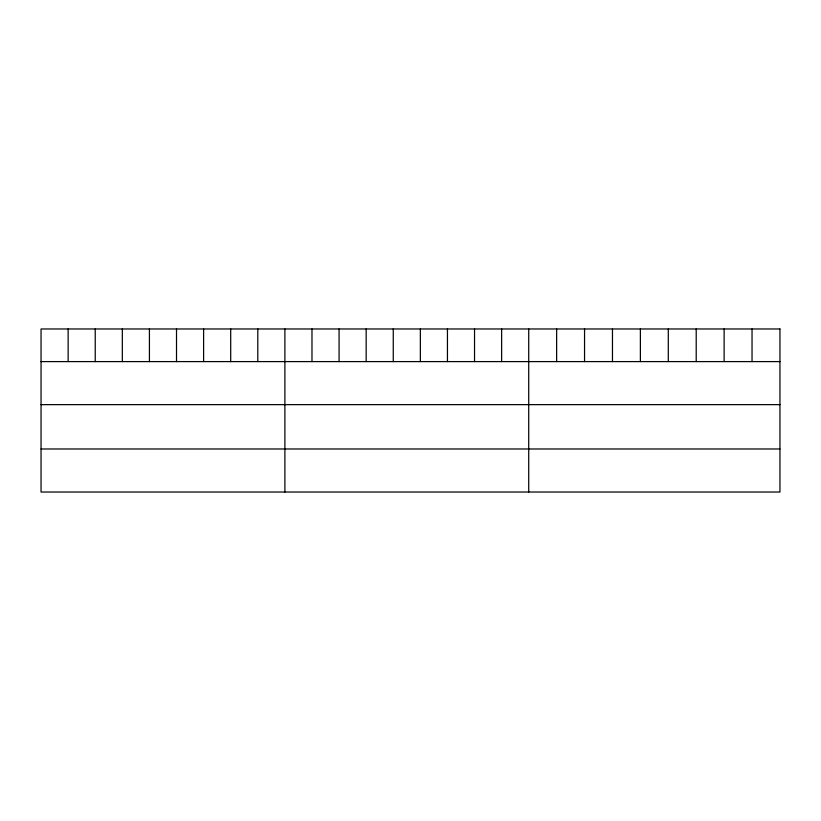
<?xml version="1.0" encoding="UTF-8"?>
<svg xmlns="http://www.w3.org/2000/svg" width="821" height="821" viewBox="0 0 821 821"><rect width="100%" height="100%" fill="white"/><g stroke="black" fill="none" stroke-linecap="round" stroke-linejoin="round"><path stroke-width="1.23" d="M41.05 361.599L779.95 361.599M41.05 404.64L779.95 404.64M41.05 448.984L779.95 448.984M752.036 328.975L752.036 361.599M724.122 328.975L724.122 361.599M696.208 328.975L696.208 361.599M668.294 328.975L668.294 361.599M640.38 328.975L640.38 361.599M612.466 328.975L612.466 361.599M584.552 328.975L584.552 361.599M556.638 328.975L556.638 361.599M528.724 328.975L528.724 492.025M501.631 328.975L501.631 361.599M474.538 328.975L474.538 361.599M447.445 328.975L447.445 361.599M420.352 328.975L420.352 361.599M393.259 328.975L393.259 361.599M366.166 328.975L366.166 361.599M339.073 328.975L339.073 361.599M311.98 328.975L311.98 361.599M284.887 328.975L284.887 492.025M257.794 328.975L257.794 361.599M230.701 328.975L230.701 361.599M203.608 328.975L203.608 361.599M176.515 328.975L176.515 361.599M149.422 328.975L149.422 361.599M122.329 328.975L122.329 361.599M95.236 328.975L95.236 361.599M68.143 328.975L68.143 361.599M779.95 328.975L41.05 328.975L41.05 492.025L779.95 492.025L779.95 328.975"/></g></svg>
